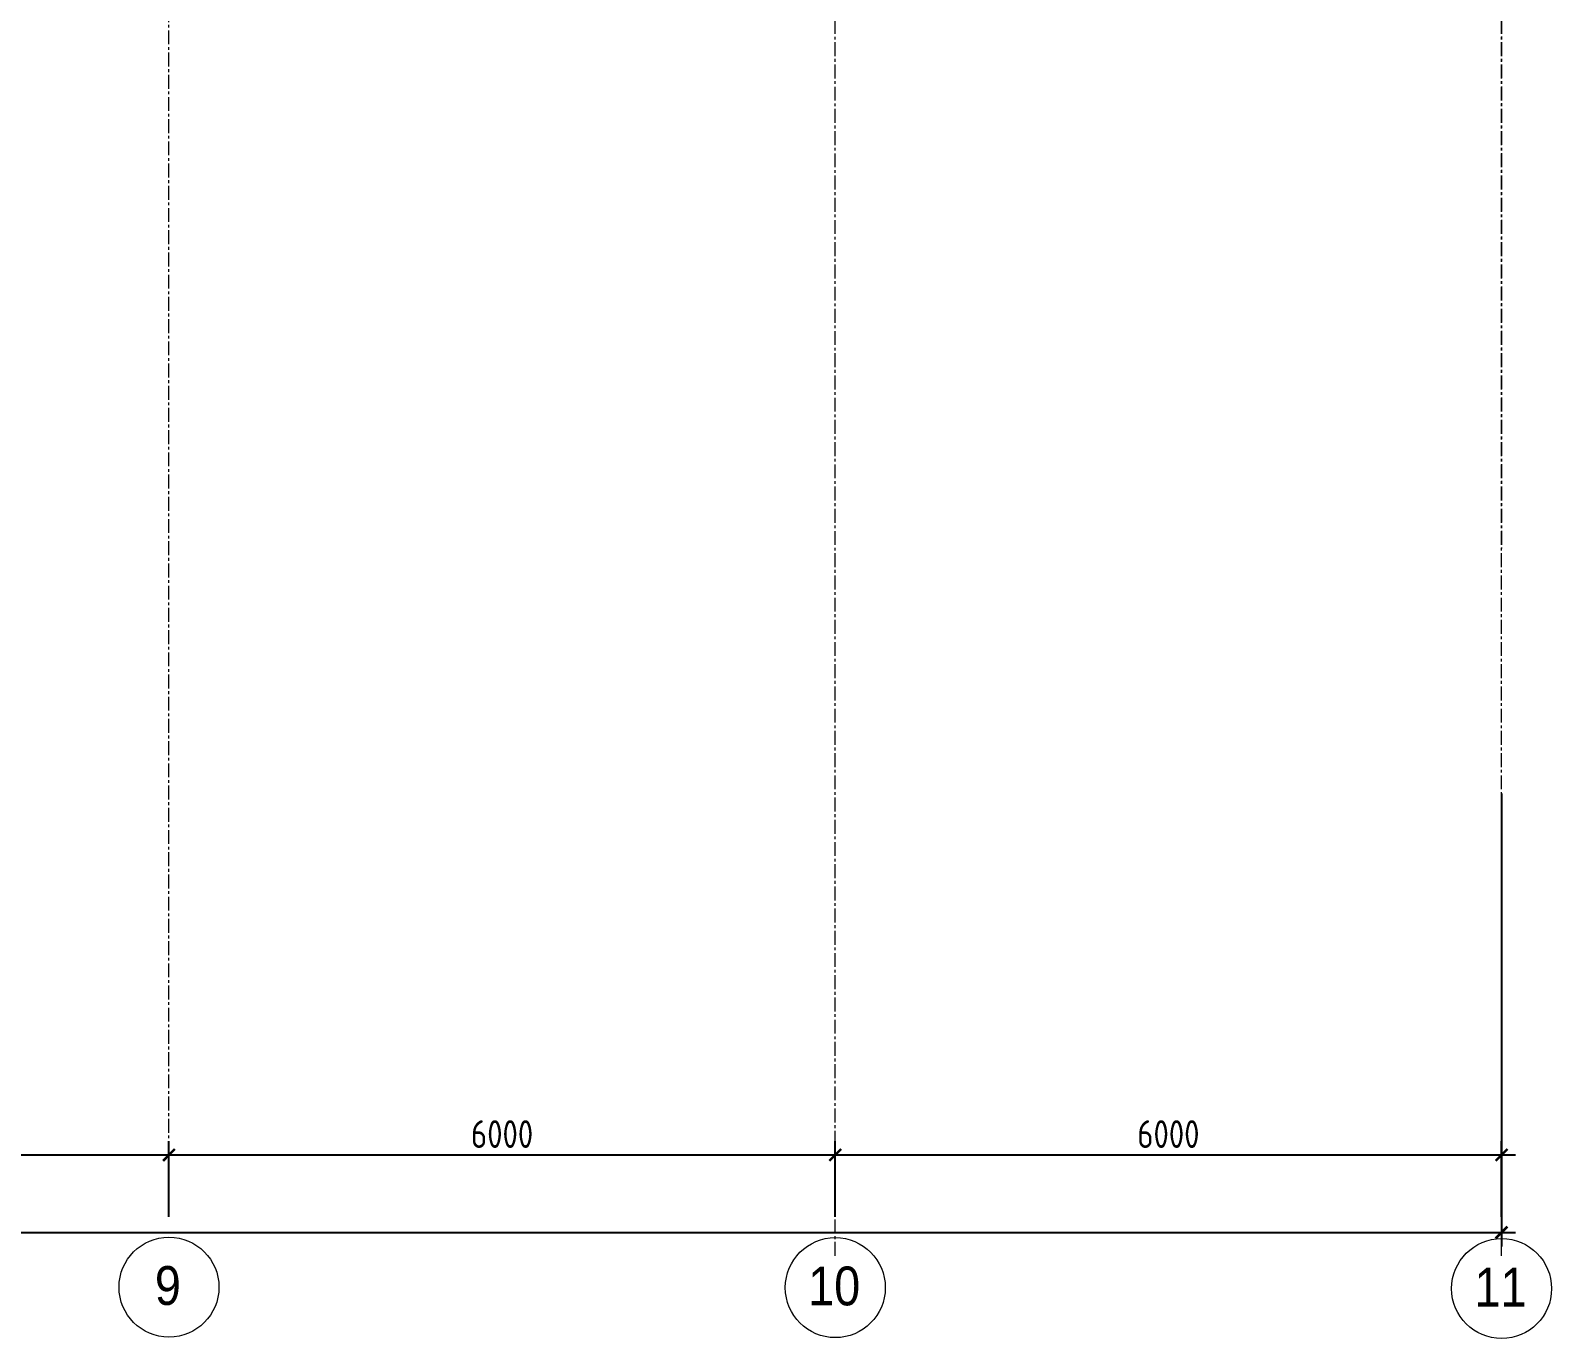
# Model space of a CAD drawing. Header units: millimetres. Extents: x 18087 to 88242, y 6810 to 56435.
# Drawn here: x 70475 to 84172, y 6964 to 18742 of the extents above; entities that cross this region are included whole.
import ezdxf

# ---------------------------------------------------------------- set-up
doc = ezdxf.new("R2010")
doc.units = ezdxf.units.MM
doc.linetypes.add('CENTER', pattern=[2, 1.25, -0.25, 0.25, -0.25])
doc.layers.add('axis 2', color=40, linetype='CENTER', lineweight=9)
doc.layers.add('dim', color=4, linetype='Continuous', lineweight=20)
doc.styles.add('ESKD', font='GOTHIC.TTF', dxfattribs={"width": 0.9})
doc.styles.add('GOST 2.304', font='CS_Gost2304.shx')
doc.dimstyles.new('SPDS$0', dxfattribs={"dimscale": 100, "dimtxt": 2.5, "dimasz": 1.5, "dimexe": 1.25, "dimexo": 0.625, "dimtad": 1, "dimdec": 0, "dimrnd": 0.001, "dimtxsty": 'GOST 2.304', "dimblk": 'ARCHTICK', "dimcen": 1.5, "dimdle": 1.25, "dimadec": 0, "dimazin": 2, "dimtfac": 0.75, "dimtdec": 0, "dimtmove": 1, "dimatfit": 0, "dimfxl": 1, "dimtolj": 1, "dimarcsym": 0})

# ---------------------------------------------------------------- blocks, each defined once
blk = doc.blocks.new('_ARCHTICK')
at = {"color": 0, "linetype": 'ByBlock', "const_width": 0.15}
blk.add_lwpolyline([(-0.354, -0.354), (0.354, 0.354)], dxfattribs=at)
blk = doc.blocks.new('*D476')
at = {"layer": 'Defpoints', "color": 0, "ltscale": 125, "transparency": 16777216}
for p in [(71722, 8617), (65722, 7999, 14588), (71722, 7999, 14588)]:
    blk.add_point(p, dxfattribs=at)
at = {"layer": 'dim', "color": 0, "lineweight": -2, "ltscale": 125, "transparency": 16777216}
for p, q in [((65722, 8061), (65722, 8742)), ((71722, 8061), (71722, 8742)), ((65597, 8617), (71847, 8617))]:
    blk.add_line(p, q, dxfattribs=at)
at = {"layer": 'dim', "color": 0, "lineweight": -2, "ltscale": 125, "transparency": 16777216, "xscale": 150, "yscale": 150, "zscale": 150, "rotation": 180}
blk.add_blockref('_ARCHTICK', (65722, 8617), dxfattribs=at)
at = {"layer": 'dim', "color": 0, "lineweight": -2, "ltscale": 125, "transparency": 16777216, "xscale": 150, "yscale": 150, "zscale": 150}
blk.add_blockref('_ARCHTICK', (71722, 8617), dxfattribs=at)
at = {"layer": 'dim', "color": 0, "ltscale": 125, "transparency": 16777216, "insert": (68722, 8805), "char_height": 250, "attachment_point": 5, "style": 'GOST 2.304'}
blk.add_mtext('\\A1;6000', dxfattribs=at)
blk = doc.blocks.new('*D477')
at = {"layer": 'Defpoints', "color": 0, "ltscale": 125, "transparency": 16777216}
for p in [(77722, 8617), (71722, 7999, 14588), (77722, 7999, 14588)]:
    blk.add_point(p, dxfattribs=at)
at = {"layer": 'dim', "color": 0, "lineweight": -2, "ltscale": 125, "transparency": 16777216}
for p, q in [((71722, 8061), (71722, 8742)), ((77722, 8061), (77722, 8742)), ((71597, 8617), (77847, 8617))]:
    blk.add_line(p, q, dxfattribs=at)
at = {"layer": 'dim', "color": 0, "lineweight": -2, "ltscale": 125, "transparency": 16777216, "xscale": 150, "yscale": 150, "zscale": 150, "rotation": 180}
blk.add_blockref('_ARCHTICK', (71722, 8617), dxfattribs=at)
at = {"layer": 'dim', "color": 0, "lineweight": -2, "ltscale": 125, "transparency": 16777216, "xscale": 150, "yscale": 150, "zscale": 150}
blk.add_blockref('_ARCHTICK', (77722, 8617), dxfattribs=at)
at = {"layer": 'dim', "color": 0, "ltscale": 125, "transparency": 16777216, "insert": (74722, 8805), "char_height": 250, "attachment_point": 5, "style": 'GOST 2.304'}
blk.add_mtext('\\A1;6000', dxfattribs=at)
blk = doc.blocks.new('*D478')
at = {"layer": 'Defpoints', "color": 0, "ltscale": 125, "transparency": 16777216}
for p in [(83722, 8617), (77722, 7999, 14588), (83722, 7999, 14588)]:
    blk.add_point(p, dxfattribs=at)
at = {"layer": 'dim', "color": 0, "lineweight": -2, "ltscale": 125, "transparency": 16777216}
for p, q in [((77722, 8061), (77722, 8742)), ((83722, 8061), (83722, 8742)), ((77597, 8617), (83847, 8617))]:
    blk.add_line(p, q, dxfattribs=at)
at = {"layer": 'dim', "color": 0, "lineweight": -2, "ltscale": 125, "transparency": 16777216, "xscale": 150, "yscale": 150, "zscale": 150, "rotation": 180}
blk.add_blockref('_ARCHTICK', (77722, 8617), dxfattribs=at)
at = {"layer": 'dim', "color": 0, "lineweight": -2, "ltscale": 125, "transparency": 16777216, "xscale": 150, "yscale": 150, "zscale": 150}
blk.add_blockref('_ARCHTICK', (83722, 8617), dxfattribs=at)
at = {"layer": 'dim', "color": 0, "ltscale": 125, "transparency": 16777216, "insert": (80722, 8805), "char_height": 250, "attachment_point": 5, "style": 'GOST 2.304'}
blk.add_mtext('\\A1;6000', dxfattribs=at)
blk = doc.blocks.new('*D344')
at = {"layer": 'Defpoints', "color": 0, "ltscale": 125, "transparency": 16777216}
for p in [(23722, 11933), (83722, 11933), (83722, 7919)]:
    blk.add_point(p, dxfattribs=at)
at = {"layer": 'dim', "color": 0, "lineweight": -2, "ltscale": 125, "transparency": 16777216}
for p, q in [((23722, 11870), (23722, 7794)), ((83722, 11870), (83722, 7794)), ((23597, 7919), (83847, 7919))]:
    blk.add_line(p, q, dxfattribs=at)
at = {"layer": 'dim', "color": 0, "lineweight": -2, "ltscale": 125, "transparency": 16777216, "xscale": 150, "yscale": 150, "zscale": 150, "rotation": 180}
blk.add_blockref('_ARCHTICK', (23722, 7919), dxfattribs=at)
at = {"layer": 'dim', "color": 0, "lineweight": -2, "ltscale": 125, "transparency": 16777216, "xscale": 150, "yscale": 150, "zscale": 150}
blk.add_blockref('_ARCHTICK', (83722, 7919), dxfattribs=at)
at = {"layer": 'dim', "color": 0, "ltscale": 125, "transparency": 16777216, "insert": (53722, 8106), "char_height": 250, "attachment_point": 5, "style": 'GOST 2.304'}
blk.add_mtext('\\A1;60000', dxfattribs=at)

msp = doc.modelspace()

# ---------------------------------------------------------------- linework, layer by layer
at = {"layer": 'axis 2', "ltscale": 100}
for p, q in [((83722.4, 40835.5), (83722.4, 14077.8)), ((77722.4, 7709.5, 14587.6), (77722.4, 23235.5, 14587.6)), ((83722.4, 7709.5, 14587.6), (83722.4, 23235.5, 14587.6)), ((71722.4, 8617.2), (71722.4, 22965.3, 14587.6))]:
    msp.add_line(p, q, dxfattribs=at)
at = {"layer": 'axis 2', "color": 178, "linetype": 'ByBlock', "ltscale": 100, "true_color": 0x000000}
for centre in [(71722.4, 7426.6, 14587.6), (77722.4, 7422.6), (83722.4, 7413.8)]:
    msp.add_circle(centre, 450, dxfattribs=at)

# ---------------------------------------------------------------- texts
at = {"layer": 'axis 2', "color": 178, "ltscale": 100, "true_color": 0x000000, "char_height": 350, "width": 1032.557, "attachment_point": 5, "style": 'ESKD'}
for s, insert in [('9', (71712.3, 7439.2, 14587.6)), ('10', (77712.3, 7435.2)), ('11', (83712.3, 7426.5))]:
    msp.add_mtext(s, dxfattribs=dict(at, insert=insert))

# ---------------------------------------------------------------- dimensions: what is measured, and where the dimension line sits
at = {"layer": 'dim', "ltscale": 125}
for base, p1, p2, picture, middle in [((83722.4, 7918.7), (23722.4, 11932.7), (83722.4, 11932.7), '*D344', (53722.4, 8106.2)), ((71722.4, 8617.2), (65722.4, 7998.7, 14587.6), (71722.4, 7998.7, 14587.6), '*D476', (68722.4, 8804.7)), ((77722.4, 8617.2), (71722.4, 7998.7, 14587.6), (77722.4, 7998.7, 14587.6), '*D477', (74722.4, 8804.7)), ((83722.4, 8617.2), (77722.4, 7998.7, 14587.6), (83722.4, 7998.7, 14587.6), '*D478', (80722.4, 8804.7))]:
    dim = msp.add_linear_dim(base=base, p1=p1, p2=p2, dimstyle='SPDS$0', override={"dimblk1": 'ARCHTICK', "dimblk2": 'ARCHTICK', "dimsah": 1}, dxfattribs=at)
    dim.commit()
    dim.dimension.update_dxf_attribs({"geometry": picture, "text_midpoint": middle})

doc.saveas('drawing.dxf')
